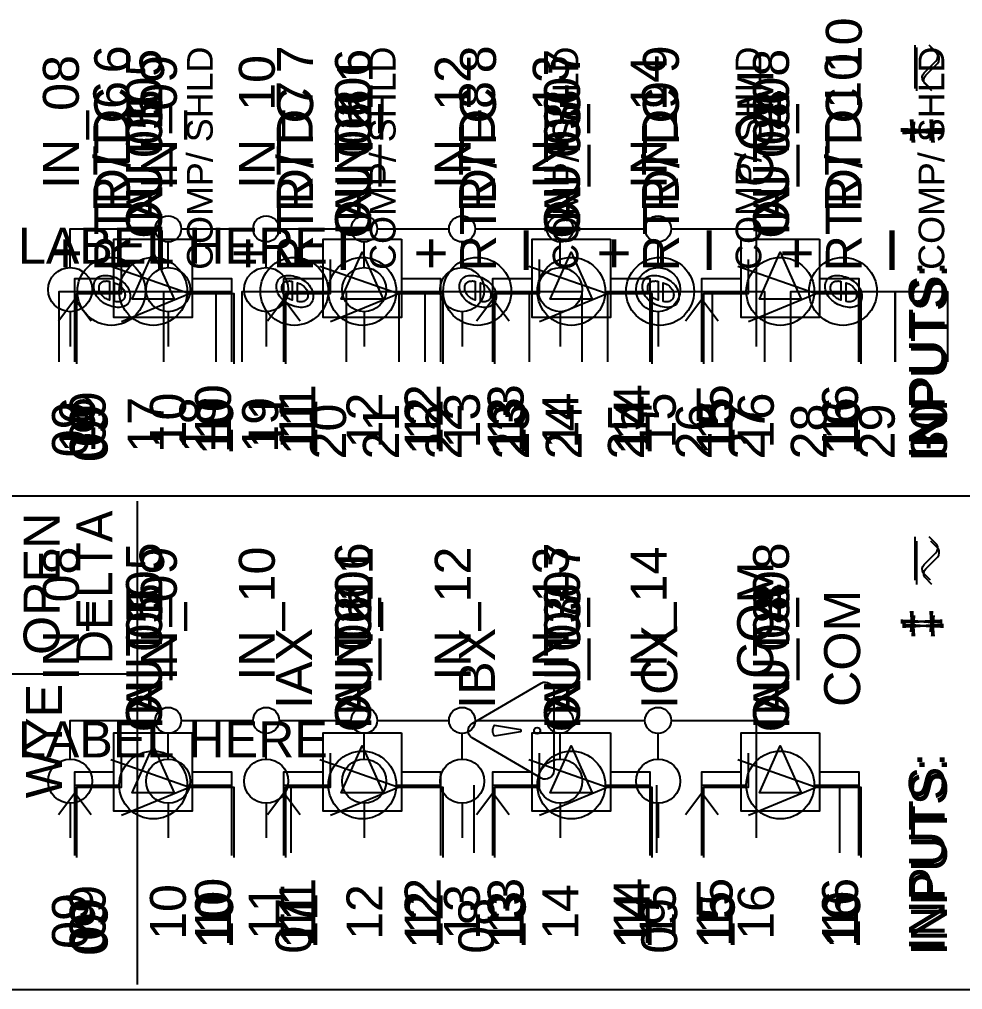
# Model space of a CAD drawing. Extents: x 0.3 to 23.7, y 0.2 to 17.5.
# Drawn here: x 12.852 to 14.657, y 3.175 to 5.032 of the extents above; entities that cross this region are included whole.
import ezdxf

# ---------------------------------------------------------------- set-up
doc = ezdxf.new("R2010")
doc.units = 0
doc.header["$MEASUREMENT"] = 0
for name, color, linetype in [('3_01__0-__EMPTY', 7, 'CONTINUOUS'), ('3_02__91___10__RTD_-_TC', 7, 'CONTINUOUS'), ('3_03__9X___10__RTD', 7, 'CONTINUOUS'), ('3_04__C-___4__DI_-__3__DO_', 7, 'CONTINUOUS'), ('3_05__2X___8__DO__STANDARD', 7, 'CONTINUOUS'), ('3_06__2A___8__DO__STANDARD', 7, 'CONTINUOUS'), ('3_07__2B___8__DO__STANDARD', 7, 'CONTINUOUS'), ('3_08__2C___8__DO__STANDARD', 7, 'CONTINUOUS'), ('3_09__3-___8__DI', 7, 'CONTINUOUS'), ('3_10__5-___8__AI', 7, 'CONTINUOUS'), ('3_11__6-___4__AI_-__4__AO_', 7, 'CONTINUOUS'), ('3_12__D-___14__DI', 7, 'CONTINUOUS'), ('4_01__0-__EMPTY', 7, 'CONTINUOUS'), ('4_02__71___3__AVI__300_VAC', 7, 'CONTINUOUS'), ('4_03__74___3__ACI_-__3__AV', 7, 'CONTINUOUS'), ('4_04__C-___4__DI_-__3__DO_', 7, 'CONTINUOUS'), ('4_05__2X___8__DO__STANDARD', 7, 'CONTINUOUS'), ('4_06__2A___8__DO__STANDARD', 7, 'CONTINUOUS'), ('4_07__2B___8__DO__STANDARD', 7, 'CONTINUOUS'), ('4_08__2C___8__DO__STANDARD', 7, 'CONTINUOUS'), ('4_09__3-___8__DI', 7, 'CONTINUOUS'), ('4_10__5-___8__AI', 7, 'CONTINUOUS'), ('4_11__6-___4__AI_-__4__AO_', 7, 'CONTINUOUS'), ('4_12__D-___14__DI', 7, 'CONTINUOUS'), ('7_00_____DWG', 7, 'CONTINUOUS')]:
    doc.layers.add(name, color=color, linetype=linetype)
doc.styles.add('ARIAL', font='arial.ttf')

msp = doc.modelspace()

# ---------------------------------------------------------------- linework, layer by layer
at = {"layer": '3_02__91___10__RTD_-_TC'}
for points in [[(12.9281, 4.3763), (12.9281, 4.5113), (13.2281, 4.5113), (13.2281, 4.3763)], [(13.1281, 4.3763), (13.1281, 4.5113)], [(13.2781, 4.3763), (13.2781, 4.5113), (13.5781, 4.5113), (13.5781, 4.3763)], [(13.4781, 4.3763), (13.4781, 4.5113)], [(13.6281, 4.3763), (13.6281, 4.5113), (13.9281, 4.5113), (13.9281, 4.3763)], [(13.8281, 4.3763), (13.8281, 4.5113)], [(13.9781, 4.3763), (13.9781, 4.5113), (14.2781, 4.5113), (14.2781, 4.3763)], [(14.1781, 4.3763), (14.1781, 4.5113)], [(14.3282, 4.3763), (14.3281, 4.5113), (14.6282, 4.5113), (14.6282, 4.3763)], [(14.5282, 4.3763), (14.5282, 4.5113)]]:
    msp.add_lwpolyline(points, dxfattribs=at)
at = {"layer": '3_03__9X___10__RTD'}
for points in [[(12.9947, 4.5268, -0.143998), (12.9997, 4.536, -0.134668), (13.0089, 4.541, -0.092608), (13.0217, 4.5416, -0.064693), (13.0365, 4.5376, -0.06933), (13.0493, 4.5302, -0.080584), (13.0585, 4.5203, -0.095051), (13.0635, 4.5083, -0.105205), (13.0635, 4.4957, -0.144282), (13.0585, 4.4865, -0.134327), (13.0493, 4.4815, -0.092374), (13.0365, 4.481, -0.064684), (13.0217, 4.485, -0.069188), (13.0089, 4.4923, -0.080393), (12.9997, 4.5023, -0.095121), (12.9947, 4.5142, -0.105176)], [(13.3447, 4.5268, -0.143998), (13.3497, 4.536, -0.134668), (13.359, 4.541, -0.092608), (13.3717, 4.5416, -0.064693), (13.3866, 4.5376, -0.06933), (13.3993, 4.5302, -0.080584), (13.4086, 4.5203, -0.095051), (13.4136, 4.5083, -0.105205), (13.4136, 4.4957, -0.144282), (13.4086, 4.4865, -0.134327), (13.3993, 4.4815, -0.092374), (13.3866, 4.481, -0.064684), (13.3717, 4.485, -0.069188), (13.359, 4.4923, -0.080393), (13.3497, 4.5023, -0.095121), (13.3447, 4.5142, -0.105176)], [(13.6947, 4.5268, -0.143998), (13.6997, 4.536, -0.134668), (13.709, 4.541, -0.092608), (13.7217, 4.5416, -0.064693), (13.7366, 4.5376, -0.06933), (13.7493, 4.5302, -0.080584), (13.7586, 4.5203, -0.095051), (13.7636, 4.5083, -0.105205), (13.7636, 4.4957, -0.144282), (13.7586, 4.4865, -0.134327), (13.7493, 4.4815, -0.092374), (13.7366, 4.481, -0.064684), (13.7217, 4.485, -0.069188), (13.709, 4.4923, -0.080393), (13.6997, 4.5023, -0.095121), (13.6947, 4.5142, -0.105176)], [(14.0447, 4.5268, -0.143998), (14.0497, 4.536, -0.134668), (14.059, 4.541, -0.092608), (14.0717, 4.5416, -0.064693), (14.0866, 4.5376, -0.06933), (14.0993, 4.5302, -0.080584), (14.1086, 4.5203, -0.095051), (14.1136, 4.5083, -0.105205), (14.1136, 4.4957, -0.144282), (14.1086, 4.4865, -0.134327), (14.0993, 4.4815, -0.092374), (14.0866, 4.481, -0.064684), (14.0717, 4.485, -0.069188), (14.059, 4.4923, -0.080393), (14.0497, 4.5023, -0.095121), (14.0447, 4.5142, -0.105176)], [(14.3947, 4.5268, -0.143998), (14.3997, 4.536, -0.134668), (14.409, 4.541, -0.092608), (14.4217, 4.5416, -0.064693), (14.4366, 4.5376, -0.06933), (14.4493, 4.5302, -0.080584), (14.4586, 4.5203, -0.095051), (14.4636, 4.5083, -0.105205), (14.4636, 4.4957, -0.144282), (14.4586, 4.4865, -0.134327), (14.4493, 4.4815, -0.092374), (14.4366, 4.481, -0.064684), (14.4217, 4.485, -0.069188), (14.409, 4.4923, -0.080393), (14.3997, 4.5023, -0.095121), (14.3947, 4.5142, -0.105176)], [(13.0241, 4.5306), (13.0241, 4.4947), (13.021, 4.4958, -0.062591), (13.0131, 4.5006, -0.080511), (13.0075, 4.5067, -0.095491), (13.0046, 4.5139, -0.097303), (13.0046, 4.5217, -0.142807), (13.0075, 4.5274, -0.135554), (13.0131, 4.5306, -0.08583), (13.021, 4.5311)], [(13.0341, 4.4918), (13.0341, 4.5277), (13.0372, 4.5266, -0.062591), (13.0451, 4.5218, -0.080511), (13.0507, 4.5157, -0.095491), (13.0536, 4.5084, -0.097303), (13.0536, 4.5006, -0.142807), (13.0507, 4.4949, -0.135554), (13.0451, 4.4918, -0.08583), (13.0372, 4.4912)], [(13.3741, 4.5306), (13.3741, 4.4947), (13.371, 4.4958, -0.062591), (13.3631, 4.5006, -0.080511), (13.3575, 4.5067, -0.095491), (13.3546, 4.5139, -0.097303), (13.3546, 4.5217, -0.142807), (13.3575, 4.5274, -0.135554), (13.3631, 4.5306, -0.08583), (13.371, 4.5311)], [(13.3841, 4.4918), (13.3841, 4.5277), (13.3872, 4.5266, -0.062591), (13.3951, 4.5218, -0.080511), (13.4007, 4.5157, -0.095491), (13.4036, 4.5084, -0.097303), (13.4036, 4.5006, -0.142807), (13.4007, 4.4949, -0.135554), (13.3951, 4.4918, -0.08583), (13.3872, 4.4912)], [(13.7241, 4.5306), (13.7241, 4.4947), (13.721, 4.4958, -0.062591), (13.7131, 4.5006, -0.080511), (13.7076, 4.5067, -0.095491), (13.7046, 4.5139, -0.097303), (13.7046, 4.5217, -0.142807), (13.7076, 4.5274, -0.135554), (13.7131, 4.5306, -0.08583), (13.721, 4.5311)], [(13.7341, 4.4918), (13.7341, 4.5277), (13.7372, 4.5266, -0.062591), (13.7452, 4.5218, -0.080511), (13.7507, 4.5157, -0.095491), (13.7537, 4.5084, -0.097303), (13.7537, 4.5006, -0.142807), (13.7507, 4.4949, -0.135554), (13.7452, 4.4918, -0.08583), (13.7372, 4.4912)], [(14.0741, 4.5306), (14.0741, 4.4947), (14.071, 4.4958, -0.062591), (14.0631, 4.5006, -0.080511), (14.0576, 4.5067, -0.095491), (14.0546, 4.5139, -0.097303), (14.0546, 4.5217, -0.142807), (14.0576, 4.5274, -0.135554), (14.0631, 4.5306, -0.08583), (14.071, 4.5311)], [(14.0841, 4.4918), (14.0841, 4.5277), (14.0872, 4.5266, -0.062591), (14.0951, 4.5218, -0.080511), (14.1007, 4.5157, -0.095491), (14.1036, 4.5084, -0.097303), (14.1036, 4.5006, -0.142807), (14.1007, 4.4949, -0.135554), (14.0951, 4.4918, -0.08583), (14.0872, 4.4912)], [(14.4242, 4.5306), (14.4242, 4.4947), (14.421, 4.4958, -0.062591), (14.4131, 4.5006, -0.080511), (14.4076, 4.5067, -0.095491), (14.4046, 4.5139, -0.097303), (14.4046, 4.5217, -0.142807), (14.4076, 4.5274, -0.135554), (14.4131, 4.5306, -0.08583), (14.421, 4.5311)], [(14.4341, 4.4918), (14.4341, 4.5277), (14.4373, 4.5266, -0.062591), (14.4452, 4.5218, -0.080511), (14.4507, 4.5157, -0.095491), (14.4537, 4.5084, -0.097303), (14.4537, 4.5006, -0.142807), (14.4507, 4.4949, -0.135554), (14.4452, 4.4918, -0.08583), (14.4373, 4.4912)]]:
    msp.add_lwpolyline(points, format="xyb", close=True, dxfattribs=at)
for points in [[(12.928, 4.3763), (12.928, 4.5113), (12.963, 4.5113)], [(13.093, 4.5113), (13.228, 4.5113), (13.228, 4.3763)], [(13.128, 4.3763), (13.128, 4.5113)], [(13.2781, 4.3763), (13.278, 4.5113), (13.313, 4.5113)], [(13.443, 4.5113), (13.5781, 4.5113), (13.5781, 4.3763)], [(13.4781, 4.3763), (13.4781, 4.5113)], [(13.6281, 4.3763), (13.6281, 4.5113), (13.6631, 4.5113)], [(13.793, 4.5113), (13.9281, 4.5113), (13.9281, 4.3763)], [(13.8281, 4.3763), (13.8281, 4.5113)], [(13.9781, 4.3763), (13.9781, 4.5113), (14.013, 4.5113)], [(14.143, 4.5113), (14.2781, 4.5113), (14.2781, 4.3763)], [(14.1781, 4.3763), (14.1781, 4.5113)], [(14.3281, 4.3763), (14.3281, 4.5113), (14.3631, 4.5113)], [(14.4931, 4.5113), (14.6281, 4.5113), (14.6281, 4.3763)], [(14.5281, 4.3763), (14.5281, 4.5113)]]:
    msp.add_lwpolyline(points, dxfattribs=at)
for centre in [(13.028, 4.5113), (13.378, 4.5113), (13.7281, 4.5113), (14.078, 4.5113), (14.4281, 4.5113)]:
    msp.add_circle(centre, 0.065, dxfattribs=at)
at = {"layer": '3_04__C-___4__DI_-__3__DO_'}
for points in [[(14.5692, 4.8953), (14.5692, 4.9783)], [(12.958, 4.3763), (12.958, 4.5113), (13.043, 4.5113)], [(13.173, 4.5113), (13.258, 4.5113), (13.258, 4.3763)], [(13.3581, 4.3763), (13.358, 4.5113), (13.443, 4.5113)], [(13.5731, 4.5113), (13.658, 4.5113), (13.658, 4.3763)], [(13.7581, 4.3763), (13.7581, 4.5113), (13.8431, 4.5113)], [(13.9731, 4.5113), (14.0581, 4.5113), (14.0581, 4.3763)], [(14.158, 4.3763), (14.158, 4.5113), (14.2432, 4.5113)], [(14.3732, 4.5113), (14.4582, 4.5113), (14.4582, 4.3763)]]:
    msp.add_lwpolyline(points, dxfattribs=at)
msp.add_lwpolyline([(14.5981, 4.8953), (14.5844, 4.9093, -0.328455), (14.5864, 4.9253), (14.6086, 4.9476, 0.339292), (14.6107, 4.9635), (14.5962, 4.9783)], format="xyb", dxfattribs=at)
for centre in [(13.108, 4.5113), (13.5081, 4.5113), (13.9081, 4.5113), (14.308, 4.5113)]:
    msp.add_circle(centre, 0.065, dxfattribs=at)
at = {"layer": '3_05__2X___8__DO__STANDARD'}
for points in [[(12.962, 4.3724), (12.962, 4.5074), (13.0471, 4.5074)], [(13.0471, 4.4537), (13.1771, 4.5074), (13.2621, 4.5074), (13.2621, 4.3724)], [(13.3619, 4.3724), (13.3619, 4.5074), (13.447, 4.5074)], [(13.4471, 4.4537), (13.5771, 4.5074), (13.662, 4.5074), (13.662, 4.3724)], [(13.7619, 4.3724), (13.7619, 4.5074), (13.847, 4.5074)], [(13.8471, 4.4537), (13.977, 4.5074), (14.062, 4.5074), (14.062, 4.3724)], [(14.1619, 4.3724), (14.1619, 4.5074), (14.247, 4.5074)], [(14.247, 4.4537), (14.377, 4.5074), (14.462, 4.5074), (14.462, 4.3724)]]:
    msp.add_lwpolyline(points, dxfattribs=at)
at = {"layer": '3_06__2A___8__DO__STANDARD'}
for points in [[(12.962, 4.3724), (12.962, 4.5075), (12.962, 4.5075), (13.0471, 4.5075), (13.0471, 4.5724)], [(13.3619, 4.3724), (13.3619, 4.5075), (13.3619, 4.5075), (13.447, 4.5075), (13.447, 4.5724)], [(13.7619, 4.3724), (13.7619, 4.5075), (13.7619, 4.5075), (13.847, 4.5075), (13.847, 4.5724)], [(14.1619, 4.3724), (14.1619, 4.5075), (14.1619, 4.5075), (14.247, 4.5075), (14.247, 4.5724)], [(13.0271, 4.5599), (13.1771, 4.5074), (13.2621, 4.5074), (13.2621, 4.3724)], [(13.427, 4.5599), (13.5771, 4.5074), (13.662, 4.5074), (13.662, 4.3724)], [(13.827, 4.5599), (13.977, 4.5074), (14.062, 4.5074), (14.062, 4.3724)], [(14.227, 4.5599), (14.377, 4.5074), (14.462, 4.5074), (14.462, 4.3724)]]:
    msp.add_lwpolyline(points, dxfattribs=at)
at = {"layer": '3_07__2B___8__DO__STANDARD'}
for points in [[(13.7619, 4.3724), (13.7619, 4.5075), (13.7619, 4.5075), (13.847, 4.5075), (13.847, 4.5724)], [(14.1619, 4.3724), (14.1619, 4.5075), (14.1619, 4.5075), (14.247, 4.5075), (14.247, 4.5724)], [(13.827, 4.5599), (13.977, 4.5074), (14.062, 4.5074), (14.062, 4.3724)], [(14.227, 4.5599), (14.377, 4.5074), (14.462, 4.5074), (14.462, 4.3724)], [(12.962, 4.3724), (12.962, 4.5074), (13.0471, 4.5074)], [(13.0471, 4.4537), (13.1771, 4.5074), (13.2621, 4.5074), (13.2621, 4.3724)], [(13.3619, 4.3724), (13.3619, 4.5074), (13.447, 4.5074)], [(13.4471, 4.4537), (13.5771, 4.5074), (13.662, 4.5074), (13.662, 4.3724)]]:
    msp.add_lwpolyline(points, dxfattribs=at)
at = {"layer": '3_08__2C___8__DO__STANDARD'}
for points in [[(12.962, 4.3724), (12.962, 4.5075), (12.962, 4.5075), (13.0471, 4.5075), (13.0471, 4.5724)], [(13.3619, 4.3724), (13.3619, 4.5075), (13.3619, 4.5075), (13.447, 4.5075), (13.447, 4.5724)], [(13.7619, 4.3724), (13.7619, 4.5075), (13.7619, 4.5075), (13.847, 4.5075), (13.847, 4.5724)], [(14.1619, 4.3724), (14.1619, 4.5075), (14.1619, 4.5075), (14.247, 4.5075), (14.247, 4.5724)], [(13.0271, 4.5599), (13.1771, 4.5074), (13.2621, 4.5074), (13.2621, 4.3724)], [(13.427, 4.5599), (13.5771, 4.5074), (13.662, 4.5074), (13.662, 4.3724)], [(13.827, 4.5599), (13.977, 4.5074), (14.062, 4.5074), (14.062, 4.3724)], [(14.227, 4.5599), (14.377, 4.5074), (14.462, 4.5074), (14.462, 4.3724)]]:
    msp.add_lwpolyline(points, dxfattribs=at)
at = {"layer": '3_09__3-___8__DI'}
for points in [[(14.5692, 4.8953), (14.5692, 4.9783)], [(12.958, 4.3763), (12.9579, 4.5113), (13.0429, 4.5113)], [(13.1729, 4.5113), (13.2579, 4.5113), (13.2579, 4.3763)], [(13.3581, 4.3763), (13.358, 4.5113), (13.443, 4.5113)], [(13.5731, 4.5113), (13.658, 4.5113), (13.658, 4.3763)], [(13.7581, 4.3763), (13.7581, 4.5113), (13.8431, 4.5113)], [(13.9731, 4.5113), (14.0581, 4.5113), (14.0581, 4.3763)], [(14.158, 4.3763), (14.1579, 4.5113), (14.2429, 4.5113)], [(14.373, 4.5113), (14.4579, 4.5113), (14.4579, 4.3763)]]:
    msp.add_lwpolyline(points, dxfattribs=at)
msp.add_lwpolyline([(14.5981, 4.8953), (14.5844, 4.9093, -0.328455), (14.5864, 4.9253), (14.6086, 4.9476, 0.339292), (14.6107, 4.9635), (14.5962, 4.9783)], format="xyb", dxfattribs=at)
for centre in [(13.108, 4.5113), (13.5081, 4.5113), (13.9081, 4.5113), (14.308, 4.5113)]:
    msp.add_circle(centre, 0.065, dxfattribs=at)
at = {"layer": '3_10__5-___8__AI'}
for points in [[(13.1828, 4.6113), (13.1828, 4.4613), (13.0328, 4.4613), (13.0328, 4.6113), (13.1828, 4.6113)], [(13.5829, 4.6113), (13.5829, 4.4613), (13.4329, 4.4613), (13.4329, 4.6113), (13.5829, 4.6113)], [(13.9829, 4.6113), (13.9829, 4.4613), (13.833, 4.4613), (13.833, 4.6113), (13.9829, 4.6113)], [(14.383, 4.6113), (14.383, 4.4613), (14.233, 4.4613), (14.233, 4.6113), (14.383, 4.6113)], [(13.1478, 4.4963), (13.0678, 4.4963), (13.1078, 4.5863), (13.1478, 4.4963)], [(13.5479, 4.4963), (13.4679, 4.4963), (13.5079, 4.5863), (13.5479, 4.4963)], [(13.9479, 4.4963), (13.8679, 4.4963), (13.9079, 4.5863), (13.9479, 4.4963)], [(14.348, 4.4963), (14.268, 4.4963), (14.308, 4.5863), (14.348, 4.4963)], [(12.9578, 4.4013), (12.9578, 4.5363), (13.0328, 4.5363)], [(13.1828, 4.5363), (13.2579, 4.5363), (13.2579, 4.4013)], [(13.3578, 4.4013), (13.3578, 4.5363), (13.4329, 4.5363)], [(13.5829, 4.5363), (13.658, 4.5363), (13.658, 4.4013)], [(13.7579, 4.4013), (13.7579, 4.5363), (13.8329, 4.5363)], [(13.983, 4.5363), (14.0581, 4.5363), (14.0581, 4.4013)], [(14.1579, 4.4013), (14.1579, 4.5363), (14.233, 4.5363)], [(14.383, 4.5363), (14.4581, 4.5363), (14.4581, 4.4013)], [(12.9266, 4.4551), (12.9578, 4.4963), (12.989, 4.4551)], [(13.3266, 4.4551), (13.3578, 4.4963), (13.389, 4.4551)], [(13.7267, 4.4551), (13.7579, 4.4963), (13.7891, 4.4551)], [(14.1267, 4.4551), (14.158, 4.4963), (14.1892, 4.4551)]]:
    msp.add_lwpolyline(points, dxfattribs=at)
at = {"layer": '3_11__6-___4__AI_-__4__AO_'}
for points in [[(13.1828, 4.6113), (13.1828, 4.4613), (13.0328, 4.4613), (13.0328, 4.6113), (13.1828, 4.6113)], [(13.5829, 4.6113), (13.5829, 4.4613), (13.4329, 4.4613), (13.4329, 4.6113), (13.5829, 4.6113)], [(13.9829, 4.6113), (13.9829, 4.4613), (13.833, 4.4613), (13.833, 4.6113), (13.9829, 4.6113)], [(14.383, 4.6113), (14.383, 4.4613), (14.233, 4.4613), (14.233, 4.6113), (14.383, 4.6113)], [(13.1478, 4.4963), (13.0678, 4.4963), (13.1078, 4.5863), (13.1478, 4.4963)], [(13.5479, 4.4963), (13.4679, 4.4963), (13.5079, 4.5863), (13.5479, 4.4963)], [(13.9479, 4.4963), (13.8679, 4.4963), (13.9079, 4.5863), (13.9479, 4.4963)], [(14.348, 4.4963), (14.268, 4.4963), (14.308, 4.5863), (14.348, 4.4963)], [(12.9578, 4.4013), (12.9578, 4.5363), (13.0328, 4.5363)], [(13.1828, 4.5363), (13.2579, 4.5363), (13.2579, 4.4013)], [(13.3578, 4.4013), (13.3578, 4.5363), (13.4329, 4.5363)], [(13.5829, 4.5363), (13.658, 4.5363), (13.658, 4.4013)], [(13.7579, 4.4013), (13.7579, 4.5363), (13.8329, 4.5363)], [(13.983, 4.5363), (14.0581, 4.5363), (14.0581, 4.4013)], [(14.1579, 4.4013), (14.1579, 4.5363), (14.233, 4.5363)], [(14.383, 4.5363), (14.4581, 4.5363), (14.4581, 4.4013)], [(12.9266, 4.4551), (12.9578, 4.4963), (12.989, 4.4551)], [(13.3266, 4.4551), (13.3578, 4.4963), (13.389, 4.4551)], [(13.7267, 4.4551), (13.7579, 4.4963), (13.7891, 4.4551)], [(14.1267, 4.4551), (14.158, 4.4963), (14.1892, 4.4551)]]:
    msp.add_lwpolyline(points, dxfattribs=at)
at = {"layer": '3_12__D-___14__DI'}
for points in [[(14.5662, 4.8996), (14.5662, 4.9825)], [(12.9492, 4.5569), (12.9492, 4.631), (13.1116, 4.631)], [(13.1616, 4.631), (13.2991, 4.631)], [(13.3491, 4.631), (13.4866, 4.631)], [(13.5366, 4.631), (13.6741, 4.631)], [(13.7241, 4.631), (13.8616, 4.631)], [(13.9116, 4.631), (14.0491, 4.631)], [(14.0991, 4.631), (14.2617, 4.631), (14.2617, 4.406)], [(13.1367, 4.5569), (13.1367, 4.606)], [(13.3242, 4.5569), (13.3242, 4.606)], [(13.5117, 4.5569), (13.5117, 4.606)], [(13.6992, 4.5569), (13.6992, 4.606)], [(13.8867, 4.5569), (13.8867, 4.606)], [(14.0742, 4.5569), (14.0742, 4.606)], [(12.9492, 4.4725), (12.9492, 4.406)], [(13.1367, 4.4725), (13.1367, 4.406)], [(13.3242, 4.4725), (13.3242, 4.406)], [(13.5117, 4.4725), (13.5117, 4.406)], [(13.6992, 4.4725), (13.6992, 4.406)], [(13.8867, 4.4725), (13.8867, 4.406)], [(14.0742, 4.4725), (14.0742, 4.406)]]:
    msp.add_lwpolyline(points, dxfattribs=at)
msp.add_lwpolyline([(14.5952, 4.8996), (14.5814, 4.9136, -0.328455), (14.5835, 4.9295), (14.6057, 4.9518, 0.339292), (14.6077, 4.9678), (14.5932, 4.9825)], format="xyb", dxfattribs=at)
for centre, radius in [((13.1366, 4.631), 0.025), ((13.3241, 4.631), 0.025), ((13.5116, 4.631), 0.025), ((13.6991, 4.631), 0.025), ((13.8866, 4.631), 0.025), ((14.0741, 4.631), 0.025), ((12.9492, 4.5147), 0.0422), ((13.1367, 4.5147), 0.0422), ((13.3242, 4.5147), 0.0422), ((13.5117, 4.5147), 0.0422), ((13.6992, 4.5147), 0.0422), ((13.8867, 4.5147), 0.0422), ((14.0742, 4.5147), 0.0422)]:
    msp.add_circle(centre, radius, dxfattribs=at)
at = {"layer": '4_02__71___3__AVI__300_VAC'}
for points in [[(13.078, 3.1847), (13.078, 4.1097)], [(11.022, 3.7793), (13.078, 3.7793)]]:
    msp.add_lwpolyline(points, dxfattribs=at)
for points in [[(13.7181, 3.684), (13.8504, 3.7615, -0.555022), (13.8747, 3.747), (13.8747, 3.5938, -0.555022), (13.8504, 3.5793), (13.7181, 3.6567, -0.531445)], [(13.7611, 3.66, -0.299493), (13.7611, 3.6808), (13.8107, 3.6727), (13.8113, 3.672), (13.8113, 3.6687), (13.8107, 3.6681), (13.7611, 3.66)]]:
    msp.add_lwpolyline(points, format="xyb", close=True, dxfattribs=at)
msp.add_circle((13.8427, 3.6704), 0.00597, dxfattribs=at)
at = {"layer": '4_03__74___3__ACI_-__3__AV'}
for points in [[(13.078, 3.1847), (13.078, 4.1097)], [(11.022, 3.7793), (13.078, 3.7793)], [(13.3719, 3.4363), (13.3719, 3.5663)], [(13.7219, 3.4363), (13.7219, 3.5663)], [(14.0719, 3.4363), (14.0719, 3.5663)], [(14.4218, 3.4363), (14.4218, 3.5663)]]:
    msp.add_lwpolyline(points, dxfattribs=at)
at = {"layer": '4_04__C-___4__DI_-__3__DO_'}
for points in [[(14.5692, 3.9503), (14.5692, 4.0333)], [(12.958, 3.4313), (12.958, 3.5663), (13.043, 3.5663)], [(13.173, 3.5663), (13.258, 3.5663), (13.258, 3.4313)], [(13.3581, 3.4313), (13.358, 3.5663), (13.443, 3.5663)], [(13.5731, 3.5663), (13.658, 3.5663), (13.658, 3.4313)], [(13.7581, 3.4313), (13.7581, 3.5663), (13.8431, 3.5663)], [(13.9731, 3.5663), (14.0581, 3.5663), (14.0581, 3.4313)], [(14.158, 3.4313), (14.158, 3.5663), (14.2432, 3.5663)], [(14.3732, 3.5663), (14.4582, 3.5663), (14.4582, 3.4313)]]:
    msp.add_lwpolyline(points, dxfattribs=at)
msp.add_lwpolyline([(14.5981, 3.9503), (14.5844, 3.9643, -0.328455), (14.5864, 3.9803), (14.6086, 4.0026, 0.339292), (14.6107, 4.0185), (14.5962, 4.0333)], format="xyb", dxfattribs=at)
for centre in [(13.108, 3.5663), (13.5081, 3.5663), (13.9081, 3.5663), (14.308, 3.5663)]:
    msp.add_circle(centre, 0.065, dxfattribs=at)
at = {"layer": '4_05__2X___8__DO__STANDARD'}
for points in [[(12.962, 3.4274), (12.962, 3.5624), (13.0471, 3.5624)], [(13.0471, 3.5087), (13.1771, 3.5624), (13.2621, 3.5624), (13.2621, 3.4274)], [(13.3619, 3.4274), (13.3619, 3.5624), (13.447, 3.5624)], [(13.4471, 3.5087), (13.5771, 3.5624), (13.662, 3.5624), (13.662, 3.4274)], [(13.7619, 3.4274), (13.7619, 3.5624), (13.847, 3.5624)], [(13.8471, 3.5087), (13.977, 3.5624), (14.062, 3.5624), (14.062, 3.4274)], [(14.1619, 3.4274), (14.1619, 3.5624), (14.247, 3.5624)], [(14.247, 3.5087), (14.377, 3.5624), (14.462, 3.5624), (14.462, 3.4274)]]:
    msp.add_lwpolyline(points, dxfattribs=at)
at = {"layer": '4_06__2A___8__DO__STANDARD'}
for points in [[(12.962, 3.4274), (12.962, 3.5625), (12.962, 3.5625), (13.0471, 3.5625), (13.0471, 3.6274)], [(13.3619, 3.4274), (13.3619, 3.5625), (13.3619, 3.5625), (13.447, 3.5625), (13.447, 3.6274)], [(13.7619, 3.4274), (13.7619, 3.5625), (13.7619, 3.5625), (13.847, 3.5625), (13.847, 3.6274)], [(14.1619, 3.4274), (14.1619, 3.5625), (14.1619, 3.5625), (14.247, 3.5625), (14.247, 3.6274)], [(13.0271, 3.6149), (13.1771, 3.5624), (13.2621, 3.5624), (13.2621, 3.4275)], [(13.427, 3.6149), (13.5771, 3.5624), (13.662, 3.5624), (13.662, 3.4275)], [(13.827, 3.6149), (13.977, 3.5624), (14.062, 3.5624), (14.062, 3.4275)], [(14.227, 3.6149), (14.377, 3.5624), (14.462, 3.5624), (14.462, 3.4275)]]:
    msp.add_lwpolyline(points, dxfattribs=at)
at = {"layer": '4_07__2B___8__DO__STANDARD'}
for points in [[(13.7619, 3.4274), (13.7619, 3.5625), (13.7619, 3.5625), (13.847, 3.5625), (13.847, 3.6274)], [(14.1619, 3.4274), (14.1619, 3.5625), (14.1619, 3.5625), (14.247, 3.5625), (14.247, 3.6274)], [(13.827, 3.6149), (13.977, 3.5624), (14.062, 3.5624), (14.062, 3.4275)], [(14.227, 3.6149), (14.377, 3.5624), (14.462, 3.5624), (14.462, 3.4275)], [(12.962, 3.4274), (12.962, 3.5624), (13.0471, 3.5624)], [(13.0471, 3.5087), (13.1771, 3.5624), (13.2621, 3.5624), (13.2621, 3.4274)], [(13.3619, 3.4274), (13.3619, 3.5624), (13.447, 3.5624)], [(13.4471, 3.5087), (13.5771, 3.5624), (13.662, 3.5624), (13.662, 3.4274)]]:
    msp.add_lwpolyline(points, dxfattribs=at)
at = {"layer": '4_08__2C___8__DO__STANDARD'}
for points in [[(12.962, 3.4274), (12.962, 3.5625), (12.962, 3.5625), (13.0471, 3.5625), (13.0471, 3.6274)], [(13.3619, 3.4274), (13.3619, 3.5625), (13.3619, 3.5625), (13.447, 3.5625), (13.447, 3.6274)], [(13.7619, 3.4274), (13.7619, 3.5625), (13.7619, 3.5625), (13.847, 3.5625), (13.847, 3.6274)], [(14.1619, 3.4274), (14.1619, 3.5625), (14.1619, 3.5625), (14.247, 3.5625), (14.247, 3.6274)], [(13.0271, 3.6149), (13.1771, 3.5624), (13.2621, 3.5624), (13.2621, 3.4275)], [(13.427, 3.6149), (13.5771, 3.5624), (13.662, 3.5624), (13.662, 3.4275)], [(13.827, 3.6149), (13.977, 3.5624), (14.062, 3.5624), (14.062, 3.4275)], [(14.227, 3.6149), (14.377, 3.5624), (14.462, 3.5624), (14.462, 3.4275)]]:
    msp.add_lwpolyline(points, dxfattribs=at)
at = {"layer": '4_09__3-___8__DI'}
for points in [[(14.5692, 3.9503), (14.5692, 4.0333)], [(12.958, 3.4313), (12.9579, 3.5663), (13.0429, 3.5663)], [(13.1729, 3.5663), (13.2579, 3.5663), (13.2579, 3.4313)], [(13.3581, 3.4313), (13.358, 3.5663), (13.443, 3.5663)], [(13.5731, 3.5663), (13.658, 3.5663), (13.658, 3.4313)], [(13.7581, 3.4313), (13.7581, 3.5663), (13.8431, 3.5663)], [(13.9731, 3.5663), (14.0581, 3.5663), (14.0581, 3.4313)], [(14.158, 3.4313), (14.1579, 3.5663), (14.2429, 3.5663)], [(14.373, 3.5663), (14.4579, 3.5663), (14.4579, 3.4313)]]:
    msp.add_lwpolyline(points, dxfattribs=at)
msp.add_lwpolyline([(14.5981, 3.9503), (14.5844, 3.9643, -0.328455), (14.5864, 3.9803), (14.6086, 4.0026, 0.339292), (14.6107, 4.0185), (14.5962, 4.0333)], format="xyb", dxfattribs=at)
for centre in [(13.108, 3.5663), (13.5081, 3.5663), (13.9081, 3.5663), (14.308, 3.5663)]:
    msp.add_circle(centre, 0.065, dxfattribs=at)
at = {"layer": '4_10__5-___8__AI'}
for points in [[(13.1828, 3.6663), (13.1828, 3.5163), (13.0328, 3.5163), (13.0328, 3.6663), (13.1828, 3.6663)], [(13.5829, 3.6663), (13.5829, 3.5163), (13.4329, 3.5163), (13.4329, 3.6663), (13.5829, 3.6663)], [(13.9829, 3.6663), (13.9829, 3.5163), (13.833, 3.5163), (13.833, 3.6663), (13.9829, 3.6663)], [(14.383, 3.6663), (14.383, 3.5163), (14.233, 3.5163), (14.233, 3.6663), (14.383, 3.6663)], [(13.1478, 3.5513), (13.0678, 3.5513), (13.1078, 3.6413), (13.1478, 3.5513)], [(13.5479, 3.5513), (13.4679, 3.5513), (13.5079, 3.6413), (13.5479, 3.5513)], [(13.9479, 3.5513), (13.8679, 3.5513), (13.9079, 3.6413), (13.9479, 3.5513)], [(14.348, 3.5513), (14.268, 3.5513), (14.308, 3.6413), (14.348, 3.5513)], [(12.9578, 3.4563), (12.9578, 3.5913), (13.0328, 3.5913)], [(13.1828, 3.5913), (13.2579, 3.5913), (13.2579, 3.4563)], [(13.3578, 3.4563), (13.3578, 3.5913), (13.4329, 3.5913)], [(13.5829, 3.5913), (13.658, 3.5913), (13.658, 3.4563)], [(13.7579, 3.4563), (13.7579, 3.5913), (13.8329, 3.5913)], [(13.983, 3.5913), (14.0581, 3.5913), (14.0581, 3.4563)], [(14.1579, 3.4563), (14.1579, 3.5913), (14.233, 3.5913)], [(14.383, 3.5913), (14.4581, 3.5913), (14.4581, 3.4563)], [(12.9266, 3.5101), (12.9578, 3.5513), (12.989, 3.5101)], [(13.3266, 3.5101), (13.3578, 3.5513), (13.389, 3.5101)], [(13.7267, 3.5101), (13.7579, 3.5513), (13.7891, 3.5101)], [(14.1267, 3.5101), (14.158, 3.5513), (14.1892, 3.5101)]]:
    msp.add_lwpolyline(points, dxfattribs=at)
at = {"layer": '4_11__6-___4__AI_-__4__AO_'}
for points in [[(13.1828, 3.6663), (13.1828, 3.5163), (13.0328, 3.5163), (13.0328, 3.6663), (13.1828, 3.6663)], [(13.5829, 3.6663), (13.5829, 3.5163), (13.4329, 3.5163), (13.4329, 3.6663), (13.5829, 3.6663)], [(13.9829, 3.6663), (13.9829, 3.5163), (13.833, 3.5163), (13.833, 3.6663), (13.9829, 3.6663)], [(14.383, 3.6663), (14.383, 3.5163), (14.233, 3.5163), (14.233, 3.6663), (14.383, 3.6663)], [(13.1478, 3.5513), (13.0678, 3.5513), (13.1078, 3.6413), (13.1478, 3.5513)], [(13.5479, 3.5513), (13.4679, 3.5513), (13.5079, 3.6413), (13.5479, 3.5513)], [(13.9479, 3.5513), (13.8679, 3.5513), (13.9079, 3.6413), (13.9479, 3.5513)], [(14.348, 3.5513), (14.268, 3.5513), (14.308, 3.6413), (14.348, 3.5513)], [(12.9578, 3.4563), (12.9578, 3.5913), (13.0328, 3.5913)], [(13.1828, 3.5913), (13.2579, 3.5913), (13.2579, 3.4563)], [(13.3578, 3.4563), (13.3578, 3.5913), (13.4329, 3.5913)], [(13.5829, 3.5913), (13.658, 3.5913), (13.658, 3.4563)], [(13.7579, 3.4563), (13.7579, 3.5913), (13.8329, 3.5913)], [(13.983, 3.5913), (14.0581, 3.5913), (14.0581, 3.4563)], [(14.1579, 3.4563), (14.1579, 3.5913), (14.233, 3.5913)], [(14.383, 3.5913), (14.4581, 3.5913), (14.4581, 3.4563)], [(12.9266, 3.5101), (12.9578, 3.5513), (12.989, 3.5101)], [(13.3266, 3.5101), (13.3578, 3.5513), (13.389, 3.5101)], [(13.7267, 3.5101), (13.7579, 3.5513), (13.7891, 3.5101)], [(14.1267, 3.5101), (14.158, 3.5513), (14.1892, 3.5101)]]:
    msp.add_lwpolyline(points, dxfattribs=at)
at = {"layer": '4_12__D-___14__DI'}
for points in [[(14.5662, 3.9586), (14.5662, 4.0415)], [(12.9492, 3.6159), (12.9492, 3.69), (13.1116, 3.69)], [(13.1616, 3.69), (13.2991, 3.69)], [(13.3491, 3.69), (13.4866, 3.69)], [(13.5366, 3.69), (13.6741, 3.69)], [(13.7241, 3.69), (13.8616, 3.69)], [(13.9116, 3.69), (14.0491, 3.69)], [(14.0991, 3.69), (14.2617, 3.69), (14.2617, 3.465)], [(13.1367, 3.6159), (13.1367, 3.665)], [(13.3242, 3.6159), (13.3242, 3.665)], [(13.5117, 3.6159), (13.5117, 3.665)], [(13.6992, 3.6159), (13.6992, 3.665)], [(13.8867, 3.6159), (13.8867, 3.665)], [(14.0742, 3.6159), (14.0742, 3.665)], [(12.9492, 3.5314), (12.9492, 3.465)], [(13.1367, 3.5314), (13.1367, 3.465)], [(13.3242, 3.5314), (13.3242, 3.465)], [(13.5117, 3.5314), (13.5117, 3.465)], [(13.6992, 3.5314), (13.6992, 3.465)], [(13.8867, 3.5314), (13.8867, 3.465)], [(14.0742, 3.5314), (14.0742, 3.465)]]:
    msp.add_lwpolyline(points, dxfattribs=at)
msp.add_lwpolyline([(14.5952, 3.9586), (14.5814, 3.9726, -0.328455), (14.5835, 3.9885), (14.6057, 4.0108, 0.339292), (14.6077, 4.0267), (14.5932, 4.0415)], format="xyb", dxfattribs=at)
for centre, radius in [((13.1366, 3.69), 0.025), ((13.3241, 3.69), 0.025), ((13.5116, 3.69), 0.025), ((13.6991, 3.69), 0.025), ((13.8866, 3.69), 0.025), ((14.0741, 3.69), 0.025), ((12.9492, 3.5737), 0.0422), ((13.1367, 3.5737), 0.0422), ((13.3242, 3.5737), 0.0422), ((13.5117, 3.5737), 0.0422), ((13.6992, 3.5737), 0.0422), ((13.8867, 3.5737), 0.0422), ((14.0742, 3.5737), 0.0422)]:
    msp.add_circle(centre, radius, dxfattribs=at)
at = {"layer": '7_00_____DWG'}
for points in [[(11.0119, 4.1197), (14.8818, 4.1197)], [(11.0118, 3.1747), (14.8818, 3.1747)]]:
    msp.add_lwpolyline(points, dxfattribs=at)

# ---------------------------------------------------------------- texts
at = {"layer": '3_01__0-__EMPTY', "style": 'ARIAL'}
msp.add_text('PLACE EXPANSION CARD LABEL HERE', height=0.068833, dxfattribs=at).set_placement((11.6201, 4.5642))
at = {"layer": '3_02__91___10__RTD_-_TC', "style": 'ARIAL'}
for s, height, p in [('RTD/TC 10', 0.06883, (14.464, 4.5496)), ('RTD/TC 6', 0.06883, (13.064, 4.5496)), ('RTD/TC 8', 0.06883, (13.764, 4.5496)), ('RTD/TC 9', 0.06883, (14.114, 4.5496)), ('COMP/ SHLD', 0.04917, (13.2218, 4.5526)), ('RTD/TC 7', 0.06883, (13.414, 4.5496)), ('COMP/ SHLD', 0.04917, (13.5718, 4.5526)), ('COMP/ SHLD', 0.04917, (13.9218, 4.5526)), ('COMP/ SHLD', 0.04917, (14.2718, 4.5526)), ('COMP/ SHLD', 0.04917, (14.6218, 4.5526)), ('–', 0.0978, (13.1579, 4.5521)), ('–', 0.0978, (13.5079, 4.5521)), ('–', 0.0978, (13.8579, 4.5521)), ('–', 0.0978, (14.2079, 4.5521)), ('–', 0.0978, (14.5579, 4.5521)), ('+', 0.0787, (12.9779, 4.5523)), ('+', 0.0787, (13.3279, 4.5523)), ('+', 0.0787, (13.6779, 4.5523)), ('+', 0.0787, (14.0279, 4.5523)), ('+', 0.0787, (14.3779, 4.5523)), ('16', 0.06883, (12.997, 4.2024)), ('17', 0.06883, (13.1281, 4.2024)), ('18', 0.06883, (13.227, 4.2024)), ('19', 0.06883, (13.347, 4.2024)), ('20', 0.06883, (13.477, 4.1896)), ('21', 0.06883, (13.5781, 4.1896)), ('22', 0.06883, (13.6981, 4.1896)), ('23', 0.06883, (13.827, 4.1896)), ('24', 0.06883, (13.9281, 4.1896)), ('25', 0.06883, (14.047, 4.1896)), ('26', 0.06883, (14.177, 4.1896)), ('27', 0.06883, (14.2781, 4.1896)), ('28', 0.06883, (14.397, 4.1896)), ('29', 0.06883, (14.527, 4.1896)), ('30', 0.06883, (14.627, 4.1916))]:
    msp.add_text(s, height=height, rotation=90, dxfattribs=at).set_placement(p)
at = {"layer": '3_03__9X___10__RTD', "style": 'ARIAL'}
for s, height, p in [('COMP/ SHLD', 0.04917, (13.2218, 4.5526)), ('COMP/ SHLD', 0.04917, (13.5718, 4.5526)), ('COMP/ SHLD', 0.04917, (13.9218, 4.5526)), ('COMP/ SHLD', 0.04917, (14.2718, 4.5526)), ('RTD10', 0.06883, (14.4621, 4.6631)), ('COMP/ SHLD', 0.04917, (14.6218, 4.5526)), ('RTD6', 0.06883, (13.0621, 4.6631)), ('RTD7', 0.06883, (13.4132, 4.6631)), ('RTD8', 0.06883, (13.7621, 4.6631)), ('RTD9', 0.06883, (14.1121, 4.6631)), ('–', 0.0978, (13.1578, 4.5521)), ('–', 0.0978, (13.5078, 4.5521)), ('–', 0.0978, (13.8578, 4.5521)), ('–', 0.0978, (14.2078, 4.5521)), ('–', 0.0978, (14.5578, 4.5521)), ('+', 0.0787, (12.9778, 4.5523)), ('+', 0.0787, (13.3278, 4.5523)), ('+', 0.0787, (13.6778, 4.5523)), ('+', 0.0787, (14.0278, 4.5523)), ('+', 0.0787, (14.3778, 4.5523)), ('16', 0.06883, (12.997, 4.2024)), ('17', 0.06883, (13.1281, 4.2024)), ('18', 0.06883, (13.2269, 4.2024)), ('19', 0.06883, (13.347, 4.2024)), ('20', 0.06883, (13.4769, 4.1896)), ('21', 0.06883, (13.5781, 4.1896)), ('22', 0.06883, (13.6981, 4.1896)), ('23', 0.06883, (13.827, 4.1896)), ('24', 0.06883, (13.9281, 4.1896)), ('25', 0.06883, (14.047, 4.1896)), ('26', 0.06883, (14.177, 4.1896)), ('27', 0.06883, (14.2781, 4.1896)), ('28', 0.06883, (14.397, 4.1896)), ('29', 0.06883, (14.527, 4.1896)), ('30', 0.06883, (14.627, 4.1916))]:
    msp.add_text(s, height=height, rotation=90, dxfattribs=at).set_placement(p)
at = {"layer": '3_04__C-___4__DI_-__3__DO_', "style": 'ARIAL'}
for s, height, p in [('IN_01', 0.06883, (13.1252, 4.6172)), ('IN_02', 0.06883, (13.5252, 4.6172)), ('IN_03', 0.06883, (13.9252, 4.6172)), ('IN_04', 0.06883, (14.3252, 4.6172)), ('‡', 0.0688, (14.6141, 4.7894)), ('INPUTS:', 0.06883, (14.627, 4.1845)), ('09', 0.06883, (13.0169, 4.1884)), ('10', 0.06883, (13.2569, 4.2018)), ('11', 0.06883, (13.418, 4.2018)), ('12', 0.06883, (13.658, 4.2018)), ('13', 0.06883, (13.8168, 4.2018)), ('14', 0.06883, (14.0579, 4.2018)), ('15', 0.06883, (14.2168, 4.2018)), ('16', 0.06883, (14.4568, 4.2018))]:
    msp.add_text(s, height=height, rotation=90, dxfattribs=at).set_placement(p)
at = {"layer": '3_05__2X___8__DO__STANDARD', "style": 'ARIAL'}
for s, p in [('OUT_05', (13.1247, 4.6124)), ('OUT_06', (13.5247, 4.6124)), ('OUT_07', (13.9247, 4.6124)), ('OUT_08', (14.3247, 4.6124)), ('10', (13.2609, 4.1979)), ('11', (13.422, 4.1979)), ('12', (13.6619, 4.1979)), ('13', (13.8208, 4.1979)), ('14', (14.0619, 4.1979)), ('15', (14.2208, 4.1979)), ('16', (14.4608, 4.1979)), ('09', (13.0208, 4.1845))]:
    msp.add_text(s, height=0.06883, rotation=90, dxfattribs=at).set_placement(p)
at = {"layer": '3_06__2A___8__DO__STANDARD', "style": 'ARIAL'}
for s, p in [('OUT_05', (13.1247, 4.6124)), ('OUT_06', (13.5247, 4.6124)), ('OUT_07', (13.9247, 4.6124)), ('OUT_08', (14.3247, 4.6124)), ('10', (13.2609, 4.1979)), ('11', (13.422, 4.1979)), ('12', (13.6619, 4.1979)), ('13', (13.8208, 4.1979)), ('14', (14.0619, 4.1979)), ('15', (14.2208, 4.1979)), ('16', (14.4608, 4.1979)), ('09', (13.0208, 4.1845))]:
    msp.add_text(s, height=0.06883, rotation=90, dxfattribs=at).set_placement(p)
at = {"layer": '3_07__2B___8__DO__STANDARD', "style": 'ARIAL'}
for s, p in [('OUT_05', (13.1247, 4.6124)), ('OUT_06', (13.5247, 4.6124)), ('OUT_07', (13.9247, 4.6124)), ('OUT_08', (14.3247, 4.6124)), ('10', (13.2609, 4.1979)), ('11', (13.422, 4.1979)), ('12', (13.6619, 4.1979)), ('13', (13.8208, 4.1979)), ('14', (14.0619, 4.1979)), ('15', (14.2208, 4.1979)), ('16', (14.4608, 4.1979)), ('09', (13.0208, 4.1845))]:
    msp.add_text(s, height=0.06883, rotation=90, dxfattribs=at).set_placement(p)
at = {"layer": '3_08__2C___8__DO__STANDARD', "style": 'ARIAL'}
for s, p in [('OUT_05', (13.1247, 4.6124)), ('OUT_06', (13.5247, 4.6124)), ('OUT_07', (13.9247, 4.6124)), ('OUT_08', (14.3247, 4.6124)), ('10', (13.2609, 4.1979)), ('11', (13.422, 4.1979)), ('12', (13.6619, 4.1979)), ('13', (13.8208, 4.1979)), ('14', (14.0619, 4.1979)), ('15', (14.2208, 4.1979)), ('16', (14.4608, 4.1979)), ('09', (13.0208, 4.1845))]:
    msp.add_text(s, height=0.06883, rotation=90, dxfattribs=at).set_placement(p)
at = {"layer": '3_09__3-___8__DI', "style": 'ARIAL'}
for s, height, p in [('IN_05', 0.06883, (13.1252, 4.6172)), ('IN_06', 0.06883, (13.5252, 4.6172)), ('IN_07', 0.06883, (13.9251, 4.6172)), ('IN_08', 0.06883, (14.3252, 4.6172)), ('‡', 0.0688, (14.6141, 4.7894)), ('INPUTS:', 0.06883, (14.627, 4.1845)), ('09', 0.06883, (13.0169, 4.1884)), ('10', 0.06883, (13.2569, 4.2018)), ('11', 0.06883, (13.418, 4.2018)), ('12', 0.06883, (13.658, 4.2018)), ('13', 0.06883, (13.8168, 4.2018)), ('14', 0.06883, (14.0579, 4.2018)), ('15', 0.06883, (14.2168, 4.2018)), ('16', 0.06883, (14.4568, 4.2018))]:
    msp.add_text(s, height=height, rotation=90, dxfattribs=at).set_placement(p)
at = {"layer": '3_10__5-___8__AI', "style": 'ARIAL'}
for s, p in [('AI_05', (13.1251, 4.6467)), ('AI_06', (13.5252, 4.6467)), ('AI_07', (13.9251, 4.6467)), ('AI_08', (14.3251, 4.6467)), ('10', (13.2568, 4.2267)), ('11', (13.418, 4.2267)), ('12', (13.6579, 4.2267)), ('13', (13.8168, 4.2267)), ('14', (14.0579, 4.2267)), ('15', (14.2168, 4.2267)), ('16', (14.4568, 4.2267)), ('09', (13.0168, 4.2133))]:
    msp.add_text(s, height=0.06883, rotation=90, dxfattribs=at).set_placement(p)
at = {"layer": '3_11__6-___4__AI_-__4__AO_', "style": 'ARIAL'}
for s, p in [('AI_01', (13.1251, 4.6467)), ('AI_02', (13.5251, 4.6467)), ('AI_03', (13.9251, 4.6467)), ('AI_04', (14.3251, 4.6467)), ('10', (13.2568, 4.2267)), ('11', (13.418, 4.2267)), ('12', (13.6579, 4.2267)), ('13', (13.8168, 4.2267)), ('14', (14.0579, 4.2267)), ('15', (14.2168, 4.2267)), ('16', (14.4568, 4.2267)), ('09', (13.0168, 4.2133))]:
    msp.add_text(s, height=0.06883, rotation=90, dxfattribs=at).set_placement(p)
at = {"layer": '3_12__D-___14__DI', "style": 'ARIAL'}
for s, height, p in [('IN_08', 0.06883, (12.9657, 4.7073)), ('IN_09', 0.06883, (13.1532, 4.7073)), ('IN_10', 0.06883, (13.3407, 4.7073)), ('IN_11', 0.06883, (13.5282, 4.7073)), ('IN_12', 0.06883, (13.7157, 4.7073)), ('IN_13', 0.06883, (13.9032, 4.7073)), ('IN_14', 0.06883, (14.0907, 4.7073)), ('COM', 0.06883, (14.2944, 4.7109)), ('‡', 0.0688, (14.6111, 4.7936)), ('INPUTS:', 0.06883, (14.6229, 4.1898)), ('10', 0.06883, (13.1705, 4.2107)), ('11', 0.06883, (13.3592, 4.2107)), ('12', 0.06883, (13.5467, 4.2107)), ('13', 0.06883, (13.7331, 4.2107)), ('14', 0.06883, (13.9217, 4.2107)), ('15', 0.06883, (14.108, 4.2107)), ('16', 0.06883, (14.2956, 4.2107)), ('09', 0.06883, (12.9831, 4.1937))]:
    msp.add_text(s, height=height, rotation=90, dxfattribs=at).set_placement(p)
at = {"layer": '4_01__0-__EMPTY', "style": 'ARIAL'}
msp.add_text('PLACE EXPANSION CARD LABEL HERE', height=0.068833, dxfattribs=at).set_placement((11.6201, 3.6192))
at = {"layer": '4_02__71___3__AVI__300_VAC', "style": 'ARIAL', "width": 0.95}
msp.add_text('DELTA', height=0.06883, rotation=90, dxfattribs=at).set_placement((13.0299, 3.7974))
at = {"layer": '4_02__71___3__AVI__300_VAC', "style": 'ARIAL'}
for s, p in [('OPEN', (12.9287, 3.8153)), ('WYE', (12.9331, 3.5409))]:
    msp.add_text(s, height=0.06883, rotation=90, dxfattribs=at).set_placement(p)
at = {"layer": '4_03__74___3__ACI_-__3__AV', "style": 'ARIAL', "width": 0.95}
msp.add_text('DELTA', height=0.06883, rotation=90, dxfattribs=at).set_placement((13.0299, 3.7974))
at = {"layer": '4_03__74___3__ACI_-__3__AV', "style": 'ARIAL'}
for s, p in [('OPEN', (12.9287, 3.8153)), ('COM', (14.4608, 3.7158)), ('IAX', (13.412, 3.7122)), ('IBX', (13.7619, 3.7122)), ('ICX', (14.1108, 3.7122)), ('WYE', (12.9331, 3.5409)), ('07', (13.4109, 3.2434)), ('08', (13.7608, 3.2434)), ('09', (14.1108, 3.2434)), ('10', (14.4608, 3.2568))]:
    msp.add_text(s, height=0.06883, rotation=90, dxfattribs=at).set_placement(p)
at = {"layer": '4_04__C-___4__DI_-__3__DO_', "style": 'ARIAL'}
for s, height, p in [('IN_01', 0.06883, (13.1252, 3.6722)), ('IN_02', 0.06883, (13.5252, 3.6722)), ('IN_03', 0.06883, (13.9252, 3.6722)), ('IN_04', 0.06883, (14.3252, 3.6722)), ('‡', 0.0688, (14.6141, 3.8444)), ('INPUTS:', 0.06883, (14.627, 3.2395)), ('09', 0.06883, (13.0169, 3.2434)), ('10', 0.06883, (13.2569, 3.2568)), ('11', 0.06883, (13.418, 3.2568)), ('12', 0.06883, (13.658, 3.2568)), ('13', 0.06883, (13.8168, 3.2568)), ('14', 0.06883, (14.0579, 3.2568)), ('15', 0.06883, (14.2168, 3.2568)), ('16', 0.06883, (14.4568, 3.2568))]:
    msp.add_text(s, height=height, rotation=90, dxfattribs=at).set_placement(p)
at = {"layer": '4_05__2X___8__DO__STANDARD', "style": 'ARIAL'}
for s, p in [('OUT_05', (13.1247, 3.6674)), ('OUT_06', (13.5247, 3.6674)), ('OUT_07', (13.9247, 3.6674)), ('OUT_08', (14.3247, 3.6674)), ('10', (13.2609, 3.2529)), ('11', (13.422, 3.2529)), ('12', (13.6619, 3.2529)), ('13', (13.8208, 3.2529)), ('14', (14.0619, 3.2529)), ('15', (14.2208, 3.2529)), ('16', (14.4608, 3.2529)), ('09', (13.0208, 3.2395))]:
    msp.add_text(s, height=0.06883, rotation=90, dxfattribs=at).set_placement(p)
at = {"layer": '4_06__2A___8__DO__STANDARD', "style": 'ARIAL'}
for s, p in [('OUT_05', (13.1247, 3.6674)), ('OUT_06', (13.5247, 3.6674)), ('OUT_07', (13.9247, 3.6674)), ('OUT_08', (14.3247, 3.6674)), ('10', (13.2609, 3.2529)), ('11', (13.422, 3.2529)), ('12', (13.6619, 3.2529)), ('13', (13.8208, 3.2529)), ('14', (14.0619, 3.2529)), ('15', (14.2208, 3.2529)), ('16', (14.4608, 3.2529)), ('09', (13.0208, 3.2395))]:
    msp.add_text(s, height=0.06883, rotation=90, dxfattribs=at).set_placement(p)
at = {"layer": '4_07__2B___8__DO__STANDARD', "style": 'ARIAL'}
for s, p in [('OUT_05', (13.1247, 3.6674)), ('OUT_06', (13.5247, 3.6674)), ('OUT_07', (13.9247, 3.6674)), ('OUT_08', (14.3247, 3.6674)), ('10', (13.2609, 3.2529)), ('11', (13.422, 3.2529)), ('12', (13.6619, 3.2529)), ('13', (13.8208, 3.2529)), ('14', (14.0619, 3.2529)), ('15', (14.2208, 3.2529)), ('16', (14.4608, 3.2529)), ('09', (13.0208, 3.2395))]:
    msp.add_text(s, height=0.06883, rotation=90, dxfattribs=at).set_placement(p)
at = {"layer": '4_08__2C___8__DO__STANDARD', "style": 'ARIAL'}
for s, p in [('OUT_05', (13.1247, 3.6674)), ('OUT_06', (13.5247, 3.6674)), ('OUT_07', (13.9247, 3.6674)), ('OUT_08', (14.3247, 3.6674)), ('10', (13.2609, 3.2529)), ('11', (13.422, 3.2529)), ('12', (13.6619, 3.2529)), ('13', (13.8208, 3.2529)), ('14', (14.0619, 3.2529)), ('15', (14.2208, 3.2529)), ('16', (14.4608, 3.2529)), ('09', (13.0208, 3.2395))]:
    msp.add_text(s, height=0.06883, rotation=90, dxfattribs=at).set_placement(p)
at = {"layer": '4_09__3-___8__DI', "style": 'ARIAL'}
for s, height, p in [('IN_05', 0.06883, (13.1252, 3.6722)), ('IN_06', 0.06883, (13.5252, 3.6722)), ('IN_07', 0.06883, (13.9251, 3.6722)), ('IN_08', 0.06883, (14.3252, 3.6722)), ('‡', 0.0688, (14.6141, 3.8444)), ('INPUTS:', 0.06883, (14.627, 3.2395)), ('09', 0.06883, (13.0169, 3.2434)), ('10', 0.06883, (13.2569, 3.2568)), ('11', 0.06883, (13.418, 3.2568)), ('12', 0.06883, (13.658, 3.2568)), ('13', 0.06883, (13.8168, 3.2568)), ('14', 0.06883, (14.0579, 3.2568)), ('15', 0.06883, (14.2168, 3.2568)), ('16', 0.06883, (14.4568, 3.2568))]:
    msp.add_text(s, height=height, rotation=90, dxfattribs=at).set_placement(p)
at = {"layer": '4_10__5-___8__AI', "style": 'ARIAL'}
for s, p in [('AI_05', (13.1251, 3.7017)), ('AI_06', (13.5252, 3.7017)), ('AI_07', (13.9251, 3.7017)), ('AI_08', (14.3251, 3.7017)), ('10', (13.2568, 3.2817)), ('11', (13.418, 3.2817)), ('12', (13.6579, 3.2817)), ('13', (13.8168, 3.2817)), ('14', (14.0579, 3.2817)), ('15', (14.2168, 3.2817)), ('16', (14.4568, 3.2817)), ('09', (13.0168, 3.2683))]:
    msp.add_text(s, height=0.06883, rotation=90, dxfattribs=at).set_placement(p)
at = {"layer": '4_11__6-___4__AI_-__4__AO_', "style": 'ARIAL'}
for s, p in [('AI_01', (13.1251, 3.7017)), ('AI_02', (13.5251, 3.7017)), ('AI_03', (13.9251, 3.7017)), ('AI_04', (14.3251, 3.7017)), ('10', (13.2568, 3.2817)), ('11', (13.418, 3.2817)), ('12', (13.6579, 3.2817)), ('13', (13.8168, 3.2817)), ('14', (14.0579, 3.2817)), ('15', (14.2168, 3.2817)), ('16', (14.4568, 3.2817)), ('09', (13.0168, 3.2683))]:
    msp.add_text(s, height=0.06883, rotation=90, dxfattribs=at).set_placement(p)
at = {"layer": '4_12__D-___14__DI', "style": 'ARIAL'}
for s, height, p in [('IN_08', 0.06883, (12.9657, 3.7662)), ('IN_09', 0.06883, (13.1532, 3.7662)), ('IN_10', 0.06883, (13.3407, 3.7662)), ('IN_11', 0.06883, (13.5282, 3.7662)), ('IN_12', 0.06883, (13.7157, 3.7662)), ('IN_13', 0.06883, (13.9032, 3.7662)), ('IN_14', 0.06883, (14.0907, 3.7662)), ('COM', 0.06883, (14.2944, 3.7698)), ('‡', 0.0688, (14.6111, 3.8526)), ('INPUTS:', 0.06883, (14.6229, 3.2488)), ('10', 0.06883, (13.1705, 3.2697)), ('11', 0.06883, (13.3592, 3.2697)), ('12', 0.06883, (13.5467, 3.2697)), ('13', 0.06883, (13.7331, 3.2697)), ('14', 0.06883, (13.9217, 3.2697)), ('15', 0.06883, (14.108, 3.2697)), ('16', 0.06883, (14.2956, 3.2697)), ('09', 0.06883, (12.9831, 3.2527))]:
    msp.add_text(s, height=height, rotation=90, dxfattribs=at).set_placement(p)

doc.saveas('drawing.dxf')
